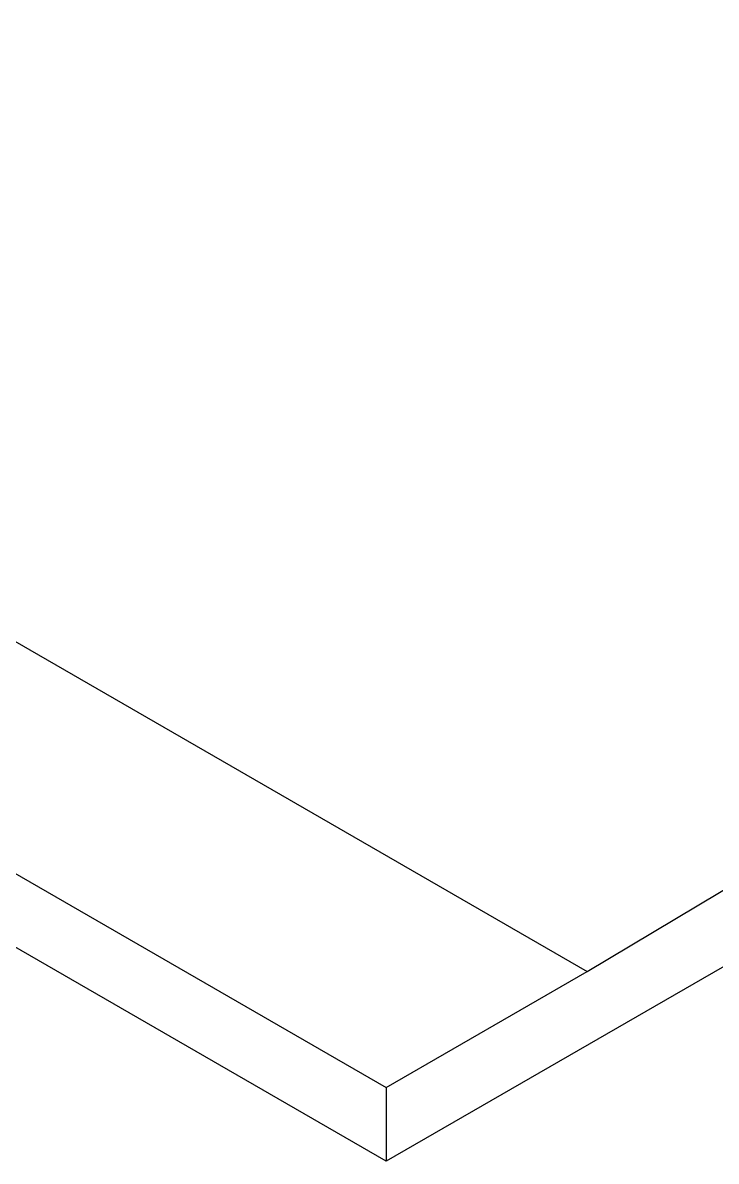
# Model space of a CAD drawing. Header units: millimetres. Extents: x 68 to 2000, y 100 to 2870.
# Drawn here: x 1483.8 to 1618, y 784.3 to 1004.8 of the extents above; entities that cross this region are included whole.
import ezdxf

# ---------------------------------------------------------------- set-up
doc = ezdxf.new("R2010")
doc.units = ezdxf.units.MM
doc.header["$LTSCALE"] = 10
doc.layers.add('_Sichtbarkanten', color=7, linetype='Continuous', lineweight=25)

msp = doc.modelspace()

# ---------------------------------------------------------------- linework, layer by layer
at = {"layer": '_Sichtbarkanten'}
for p, q in [((1274.8, 1004.8), (1593, 821.09)), ((1593, 821.09), (1872.3, 988.47)), ((1235.91, 982.35), (1554.1, 798.64)), ((1872.3, 968.06), (1554.1, 784.35)), ((1554.1, 784.35), (1458.82, 839.36)), ((1554.1, 798.64), (1593, 821.09)), ((1554.1, 798.64), (1554.1, 784.35))]:
    msp.add_line(p, q, dxfattribs=at)

doc.saveas('drawing.dxf')
